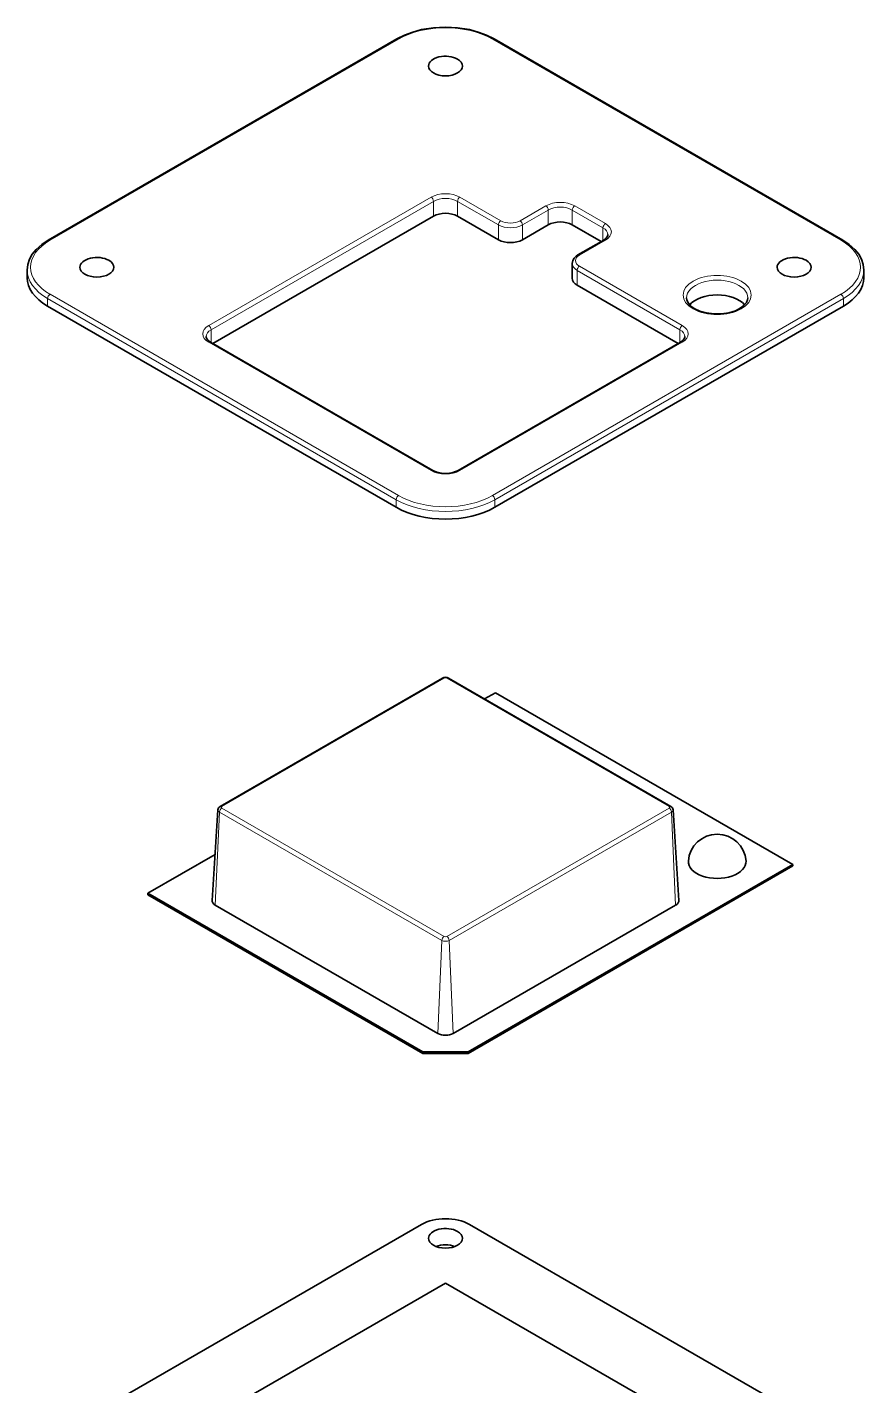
# Model space of a CAD drawing. Extents: x 468 to 804, y 295 to 621.
# Drawn here: x 708.4 to 757.6, y 541.4 to 621.3 of the extents above; entities that cross this region are included whole.
import ezdxf

# ---------------------------------------------------------------- set-up
doc = ezdxf.new("R2010")
doc.units = 0

msp = doc.modelspace()

# ---------------------------------------------------------------- linework, layer by layer
at = {"color": 7, "lineweight": 35}
for p, q in [((730.154, 620.624), (709.648, 608.785)), ((756.375, 608.785), (735.869, 620.624)), ((709.606, 604.896), (730.112, 593.057)), ((756.417, 604.896), (735.911, 593.057)), ((735.946, 582.143), (753.447, 572.039)), ((753.447, 572.039), (734.338, 561.007)), ((753.447, 571.958), (734.338, 560.925)), ((711.091, 539.021), (731.597, 550.86)), ((734.426, 550.86), (754.932, 539.021))]:
    msp.add_line(p, q, dxfattribs=at)
at = {"color": 7, "lineweight": 13}
for p, q in [((730.254, 620.614), (709.748, 608.775)), ((756.275, 608.775), (735.769, 620.614)), ((709.606, 605.346), (730.112, 593.506)), ((709.748, 605.591), (730.254, 593.751)), ((756.275, 605.591), (735.769, 593.751)), ((756.417, 605.346), (735.911, 593.506))]:
    msp.add_line(p, q, dxfattribs=at)
at = {"color": 7, "lineweight": 13, "ltscale": 0.37763}
for p, q in [((732.163, 611.306), (719.081, 603.753)), ((719.081, 602.774), (732.163, 595.221)), ((733.86, 595.221), (746.941, 602.774)), ((732.937, 567.808), (719.856, 575.36)), ((746.167, 575.36), (733.086, 567.808))]:
    msp.add_line(p, q, dxfattribs=at)
at = {"color": 7, "lineweight": 13, "ltscale": 0.377629}
for p, q in [((732.304, 611.061), (719.223, 603.508)), ((719.856, 575.446), (732.937, 582.999)), ((733.086, 582.999), (746.167, 575.446))]:
    msp.add_line(p, q, dxfattribs=at)
at = {"color": 7, "lineweight": 13, "ltscale": 0.02184}
for p, q in [((732.304, 610.187), (732.304, 611.061)), ((733.719, 610.187), (733.719, 611.061))]:
    msp.add_line(p, q, dxfattribs=at)
at = {"color": 7, "lineweight": 13, "ltscale": 0.069402}
msp.add_line((736.123, 609.673), (733.719, 611.061), dxfattribs=at)
at = {"color": 7, "lineweight": 13, "ltscale": 0.069403}
msp.add_line((736.264, 609.918), (733.86, 611.306), dxfattribs=at)
at = {"color": 7, "lineweight": 13, "ltscale": 0.043888}
for p, q in [((738.916, 610.796), (737.396, 609.918)), ((740.896, 607.897), (742.416, 608.775))]:
    msp.add_line(p, q, dxfattribs=at)
at = {"color": 7, "lineweight": 13, "ltscale": 0.052053}
for p, q in [((742.416, 609.755), (740.613, 610.796)), ((742.275, 609.51), (740.471, 610.551))]:
    msp.add_line(p, q, dxfattribs=at)
at = {"color": 7, "lineweight": 35, "ltscale": 0.37451}
msp.add_line((732.304, 610.187), (719.331, 602.697), dxfattribs=at)
at = {"color": 7, "lineweight": 35, "ltscale": 0.069403}
msp.add_line((736.123, 608.799), (733.719, 610.187), dxfattribs=at)
at = {"color": 7, "lineweight": 13, "ltscale": 0.043887}
msp.add_line((739.057, 610.551), (737.537, 609.673), dxfattribs=at)
at = {"color": 7, "lineweight": 13, "ltscale": 0.021841}
for p, q in [((739.057, 609.677), (739.057, 610.551)), ((740.471, 609.677), (740.471, 610.551)), ((736.123, 608.799), (736.123, 609.673)), ((737.537, 608.799), (737.537, 609.673)), ((740.754, 606.125), (740.754, 606.999))]:
    msp.add_line(p, q, dxfattribs=at)
at = {"color": 7, "lineweight": 35, "ltscale": 0.043887}
for p, q in [((739.057, 609.677), (737.537, 608.799)), ((740.796, 607.907), (742.316, 608.785))]:
    msp.add_line(p, q, dxfattribs=at)
at = {"color": 7, "lineweight": 35, "ltscale": 0.048932}
msp.add_line((742.167, 608.698), (740.471, 609.677), dxfattribs=at)
at = {"color": 7, "lineweight": 13, "ltscale": 0.018721}
for p, q in [((742.275, 608.761), (742.275, 609.51)), ((719.223, 602.76), (719.223, 603.508)), ((746.8, 602.76), (746.8, 603.508))]:
    msp.add_line(p, q, dxfattribs=at)
at = {"color": 7, "lineweight": 35, "ltscale": 0.011227}
for p, q in [((708.405, 606.57), (708.405, 607.019)), ((757.618, 606.57), (757.618, 607.019))]:
    msp.add_line(p, q, dxfattribs=at)
at = {"color": 7, "lineweight": 35, "ltscale": 0.021841}
msp.add_line((740.461, 606.534), (740.461, 607.407), dxfattribs=at)
at = {"color": 7, "lineweight": 13, "ltscale": 0.174527}
for p, q in [((746.8, 603.508), (740.754, 606.999)), ((746.941, 603.753), (740.896, 607.244))]:
    msp.add_line(p, q, dxfattribs=at)
at = {"color": 7, "lineweight": 35, "ltscale": 0.171407}
msp.add_line((746.692, 602.697), (740.754, 606.125), dxfattribs=at)
at = {"color": 7, "lineweight": 13, "ltscale": 0.011227}
for p, q in [((709.606, 605.346), (709.606, 604.896)), ((756.417, 605.346), (756.417, 604.896)), ((730.112, 593.506), (730.112, 593.057)), ((735.911, 593.506), (735.911, 593.057))]:
    msp.add_line(p, q, dxfattribs=at)
at = {"color": 7, "lineweight": 35, "ltscale": 0.377629}
for p, q in [((719.181, 602.784), (732.263, 595.231)), ((733.76, 595.231), (746.841, 602.784)), ((732.554, 562.099), (719.472, 569.652)), ((746.55, 569.652), (733.469, 562.099)), ((719.93, 539.854), (733.011, 547.406)), ((746.093, 539.854), (733.011, 547.406))]:
    msp.add_line(p, q, dxfattribs=at)
at = {"color": 7, "lineweight": 35, "ltscale": 0.37763}
for p, q in [((719.756, 575.456), (732.837, 583.009)), ((733.186, 583.009), (746.267, 575.456))]:
    msp.add_line(p, q, dxfattribs=at)
at = {"color": 7, "lineweight": 35, "ltscale": 0.01821}
msp.add_line((735.946, 582.143), (735.315, 581.779), dxfattribs=at)
at = {"color": 7, "lineweight": 35, "ltscale": 0.133393}
for p, q in [((719.625, 575.255), (719.283, 569.93)), ((746.398, 575.255), (746.74, 569.93))]:
    msp.add_line(p, q, dxfattribs=at)
at = {"color": 7, "lineweight": 13, "ltscale": 0.136929}
for p, q in [((719.714, 575.124), (719.472, 569.652)), ((746.308, 575.124), (746.55, 569.652))]:
    msp.add_line(p, q, dxfattribs=at)
at = {"color": 7, "lineweight": 13, "ltscale": 0.377628}
for p, q in [((732.796, 567.571), (719.714, 575.124)), ((746.308, 575.124), (733.227, 567.571))]:
    msp.add_line(p, q, dxfattribs=at)
at = {"color": 7, "lineweight": 35, "ltscale": 0.113905}
msp.add_line((719.456, 572.623), (715.511, 570.345), dxfattribs=at)
at = {"color": 7, "lineweight": 35, "ltscale": 0.002042}
for p, q in [((753.447, 572.039), (753.447, 571.958)), ((731.685, 561.007), (731.685, 560.925)), ((734.338, 561.007), (734.338, 560.925))]:
    msp.add_line(p, q, dxfattribs=at)
at = {"color": 7, "lineweight": 35, "ltscale": 0.466901}
msp.add_line((715.511, 570.345), (731.685, 561.007), dxfattribs=at)
at = {"color": 7, "lineweight": 35, "ltscale": 0.00204}
msp.add_line((715.511, 570.345), (715.511, 570.263), dxfattribs=at)
at = {"color": 7, "lineweight": 35, "ltscale": 0.466902}
msp.add_line((715.511, 570.263), (731.685, 560.925), dxfattribs=at)
at = {"color": 7, "lineweight": 13, "ltscale": 0.13693}
for p, q in [((732.796, 567.571), (732.554, 562.099)), ((733.227, 567.571), (733.469, 562.099))]:
    msp.add_line(p, q, dxfattribs=at)
at = {"color": 7, "lineweight": 35, "ltscale": 0.066348}
for p, q in [((734.338, 561.007), (731.685, 561.007)), ((734.338, 560.925), (731.685, 560.925))]:
    msp.add_line(p, q, dxfattribs=at)
at = {"color": 7, "lineweight": 35}
for points in [[(735.869, 620.624), (735.428, 620.845), (734.941, 621.026), (734.417, 621.164), (733.725, 621.273), (733.011, 621.31), (732.298, 621.273), (731.606, 621.164), (731.082, 621.026), (730.595, 620.845), (730.154, 620.624)], [(708.405, 607.019), (708.44, 607.343), (708.544, 607.657), (708.708, 607.952), (708.937, 608.236), (709.261, 608.527), (709.648, 608.785)], [(742.316, 608.785), (742.443, 608.876), (742.524, 608.968), (742.566, 609.077), (742.567, 609.101)], [(757.618, 607.019), (757.583, 607.343), (757.479, 607.657), (757.315, 607.952), (757.086, 608.236), (756.762, 608.527), (756.375, 608.785)], [(740.461, 607.407), (740.493, 607.576), (740.573, 607.718), (740.699, 607.842), (740.796, 607.907)], [(747.678, 604.743), (747.452, 604.903), (747.297, 605.076), (747.213, 605.247), (747.192, 605.386)], [(747.678, 604.743), (747.966, 604.608), (748.363, 604.494), (748.799, 604.437), (749.249, 604.442), (749.681, 604.507), (750.07, 604.628), (750.349, 604.768), (750.563, 604.932), (750.709, 605.11), (750.779, 605.276), (750.792, 605.386)], [(719.181, 602.784), (719.054, 602.874), (718.974, 602.967), (718.932, 603.075), (718.93, 603.1)], [(746.841, 602.784), (746.969, 602.874), (747.049, 602.967), (747.091, 603.075), (747.093, 603.1)], [(732.263, 595.231), (732.497, 595.13), (732.781, 595.069), (733.089, 595.056), (733.389, 595.094), (733.651, 595.177), (733.76, 595.231)]]:
    msp.add_lwpolyline(points, dxfattribs=at)
for centre, radius, start, end in [((733.011, 582.69), 0.364, 61.32495, 118.67504), ((719.876, 575.235), 0.251, 118.45063, 175.39347), ((746.147, 575.235), 0.251, 4.60653, 61.54938), ((748.992, 572.121), 1.7, 4.1316, 175.87215)]:
    msp.add_arc(centre, radius, start, end, dxfattribs=at)
at = {"color": 7, "lineweight": 13}
for centre, major_axis, start_param, end_param in [((733.011, 619.022), (3.9, 0), 0.785398, 2.356194), ((730.254, 620.451), (0.1, -0.173), 2.356194, 3.141593), ((735.769, 620.451), (-0.1, -0.173), 3.141593, 3.926991), ((733.011, 610.816), (1.2, 0), 0.785398, 2.356194), ((732.163, 611.143), (-0.1, 0.173), 3.926991, 5.497787), ((733.011, 610.653), (1, 0), 0.785398, 2.356194), ((733.86, 611.143), (0.1, 0.173), 0.785398, 2.356194), ((739.764, 610.306), (1.2, 0), 0.785398, 2.356194), ((738.916, 610.632), (-0.1, 0.173), 3.926991, 5.497787), ((740.613, 610.632), (0.1, 0.173), 0.785398, 2.356194), ((739.764, 610.143), (1, 0), 0.785398, 2.356194), ((736.264, 609.755), (0.1, 0.173), 0.785398, 2.356194), ((736.83, 610.081), (1, 0), 3.926991, 5.497787), ((736.83, 610.245), (0.8, 0), 3.926991, 5.497787), ((737.396, 609.755), (-0.1, 0.173), 3.926991, 5.497787), ((742.416, 609.591), (0.1, 0.173), 0.785398, 2.356194), ((741.567, 609.101), (1, 0), 0, 0.785398), ((741.567, 609.265), (1.2, 0), 5.497787, 7.068583), ((712.505, 607.183), (3.9, 0), 2.356194, 3.926991), ((709.748, 608.612), (0.1, -0.173), 2.356194, 3.141593), ((742.416, 608.612), (0.1, -0.173), 2.356194, 3.141593), ((756.275, 608.612), (-0.1, -0.173), 3.141593, 3.926991), ((753.518, 607.183), (3.9, 0), 5.497787, 7.068583), ((741.461, 607.571), (0.8, 0), 2.356194, 3.926991), ((740.896, 607.734), (0.1, -0.173), 2.356194, 3.141593), ((712.505, 607.019), (4.1, 0), 3.141593, 3.926991), ((741.461, 607.407), (1, 0), 3.141593, 3.926991), ((740.896, 607.081), (0.1, 0.173), 0.785398, 2.356194), ((748.992, 605.55), (2, 0), 3.926991, 10.210176), ((753.518, 607.019), (4.1, 0), 5.497787, 6.283185), ((748.992, 605.386), (1.8, 0), 0, 3.141593), ((709.748, 605.427), (0.1, 0.173), 0.785398, 2.356194), ((756.275, 605.427), (-0.1, 0.173), 3.926991, 5.497787), ((719.93, 603.264), (1.2, 0), 2.356194, 3.926991), ((719.081, 603.59), (-0.1, 0.173), 3.926991, 5.497787), ((746.941, 603.59), (0.1, 0.173), 0.785398, 2.356194), ((746.093, 603.264), (1.2, 0), 5.497787, 7.068583), ((719.93, 603.1), (1, 0), 2.356194, 3.141593), ((719.081, 602.61), (-0.1, -0.173), 3.141593, 3.926991), ((746.093, 603.1), (1, 0), 0, 0.785398), ((746.941, 602.61), (0.1, -0.173), 2.356194, 3.141593), ((732.163, 595.058), (-0.1, -0.173), 3.141593, 3.926991), ((733.011, 595.711), (1.2, 0), 3.926991, 5.497787), ((733.86, 595.058), (0.1, -0.173), 2.356194, 3.141593), ((730.254, 593.588), (0.1, 0.173), 0.785398, 2.356194), ((733.011, 595.18), (4.1, 0), 3.926991, 5.497787), ((733.011, 595.344), (3.9, 0), 3.926991, 5.497787), ((735.769, 593.588), (-0.1, 0.173), 3.926991, 5.497787), ((732.937, 582.835), (0.1, -0.173), 2.356194, 3.141593), ((733.011, 582.956), (-0.105, 0), 3.926991, 5.497784), ((733.086, 582.835), (-0.1, -0.173), 3.141593, 3.926991), ((719.93, 575.248), (-0.305, 0), 6.246119, 7.068583), ((719.856, 575.197), (0.1, 0.173), 0.785398, 2.303835), ((719.856, 575.283), (0.1, -0.173), 2.356194, 3.141593), ((719.93, 575.403), (-0.105, 0), 5.497787, 7.06858), ((746.167, 575.283), (-0.1, -0.173), 3.141593, 3.926991), ((746.093, 575.403), (-0.105, 0), 2.356194, 3.926987), ((746.167, 575.197), (-0.1, 0.173), 3.979351, 5.497787), ((746.093, 575.248), (-0.305, 0), 2.356194, 3.178659), ((732.937, 567.644), (0.1, 0.173), 0.785398, 2.303835), ((733.011, 567.851), (-0.105, 0), 0.785398, 2.356191), ((733.086, 567.644), (-0.1, 0.173), 3.979351, 5.497787), ((733.011, 567.696), (-0.305, 0), 0.785398, 2.356194)]:
    msp.add_ellipse(centre, major_axis=major_axis, ratio=0.57735, start_param=start_param, end_param=end_param, dxfattribs=at)
at = {"color": 7, "lineweight": 35}
for centre, major_axis, start_param, end_param in [((733.011, 619.022), (1, 0), 0.785398, 3.141593), ((733.011, 619.022), (1, 0), 3.141593, 6.283185), ((733.011, 619.022), (1, 0), 0, 0.785398), ((733.011, 609.779), (-1, 0), 3.926991, 5.497787), ((739.764, 609.269), (-1, 0), 3.926991, 5.497787), ((736.83, 609.208), (-1, 0), 0.785398, 2.356194), ((712.505, 607.183), (1, 0), 0.785398, 3.141593), ((753.518, 607.183), (1, 0), 0.785398, 3.141593), ((712.505, 607.183), (1, 0), 3.141593, 6.283185), ((712.505, 607.183), (1, 0), 0, 0.785398), ((753.518, 607.183), (1, 0), 3.141593, 6.283185), ((753.518, 607.183), (1, 0), 6.283185, 7.068583), ((712.505, 606.57), (4.1, 0), 3.141593, 3.926991), ((741.461, 606.534), (-1, 0), 6.283185, 7.068583), ((753.518, 606.57), (4.1, 0), 5.497787, 6.283185), ((748.992, 604.513), (-1.8, 0), 3.60119, 5.823527), ((733.011, 594.731), (4.1, 0), 3.926991, 5.497787), ((748.992, 572.202), (-1.697, 0), 6.241618, 9.466459), ((719.93, 569.916), (0.647, 0), 3.104525, 3.926991), ((746.093, 569.916), (0.647, 0), 5.497787, 6.320252), ((733.011, 562.364), (0.647, 0), 3.926991, 5.497787), ((733.011, 550.043), (2, 0), 0.785398, 2.356194), ((733.011, 550.043), (1, 0), 0.785398, 3.141593), ((733.011, 550.043), (1, 0), 3.141593, 6.283185), ((733.011, 550.043), (1, 0), 0, 0.785398), ((733.011, 549.08), (1, 0), 0.986872, 2.154722)]:
    msp.add_ellipse(centre, major_axis=major_axis, ratio=0.57735, start_param=start_param, end_param=end_param, dxfattribs=at)

doc.saveas('drawing.dxf')
